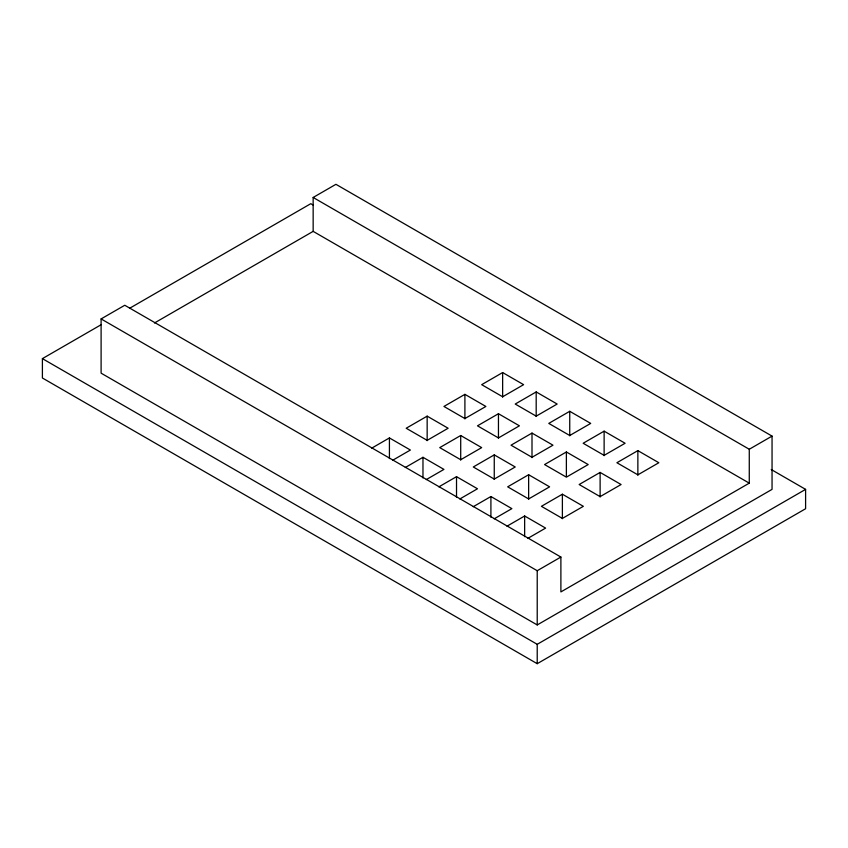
<?xml version="1.0" encoding="UTF-8"?>
<svg xmlns="http://www.w3.org/2000/svg" width="848" height="848" viewBox="0 0 848 848"><rect width="100%" height="100%" fill="white"/><g stroke="black" fill="none" stroke-linecap="round" stroke-linejoin="round"><path stroke-width="1.27" d="M313.156 197.467L335.935 184.313L772.051 436.105L772.051 489.37L537.219 624.944L101.103 373.162L101.103 318.922L124.773 305.259L560.888 557.051L560.888 591.915L749.272 483.148L749.272 449.26L313.156 197.467L313.156 231.366L749.272 483.148M771.235 469.527L805.6 489.37L805.6 508.736L537.219 663.687L42.4 377.996L42.4 358.63L100.891 324.858M129.564 308.312L310.781 203.69L313.071 205.004M154.463 322.982L313.156 231.366M371.763 448.126L389.423 437.928L410.39 450.034L392.73 460.231M427.159 416.145L406.192 428.251L427.159 440.356L448.126 428.251L427.159 416.145L427.159 440.674M464.905 394.352L443.939 406.457L464.905 418.562L485.872 406.457L464.905 394.352L464.905 418.891M502.641 372.558L481.675 384.663L502.641 396.769L523.608 384.663L502.641 372.558L502.641 397.097M405.312 467.492L422.972 457.295L443.939 469.4L426.279 479.597M460.708 435.512L439.741 447.617L460.708 459.722L481.675 447.617L460.708 435.512L460.708 460.04M498.454 413.718L477.488 425.823L498.454 437.928L519.421 425.823L498.454 413.718L498.454 438.257M536.19 391.935L515.224 404.04L536.19 416.145L557.157 404.04L536.19 391.935L536.19 416.463M438.861 486.858L456.521 476.671L477.488 488.777L459.828 498.963M494.257 454.878L473.29 466.983L494.257 479.088L515.224 466.983L494.257 454.878L494.257 479.417M532.003 433.084L511.026 445.189L532.003 457.295L552.97 445.189L532.003 433.084L532.003 457.623M569.739 411.301L548.773 423.406L569.739 435.512L590.706 423.406L569.739 411.301L569.739 435.83M566.379 451.973L544.575 464.566L566.379 477.148L588.194 464.566L566.379 451.973L566.379 476.502M473.248 506.712L490.907 496.525L511.874 508.63L494.214 518.817M528.643 474.732L507.676 486.837L528.643 498.942L549.61 486.837L528.643 474.732L528.643 499.26M604.126 431.155L583.159 443.26L604.126 455.365L625.093 443.26L604.126 431.155L604.126 455.683M506.987 526.195L524.647 515.997L545.614 528.103L527.954 538.3M562.383 494.214L541.416 506.32L562.383 518.425L583.35 506.32L562.383 494.214L562.383 518.743M600.119 472.421L579.152 484.526L600.119 496.631L621.086 484.526L600.119 472.421L600.119 496.949M637.866 450.627L616.899 462.732L637.866 474.838L658.832 462.732L637.866 450.627L637.866 475.166M101.103 318.922L537.219 570.715L560.888 557.051M749.272 449.26L772.051 436.105M42.4 358.63L537.219 644.31L805.6 489.37M537.219 570.715L537.219 624.944M537.219 644.31L537.219 663.687M524.647 515.997L524.647 536.657M490.907 496.525L490.907 517.185M456.521 476.671L456.521 497.331M422.972 457.295L422.972 477.965M389.423 437.928L389.423 458.588"/></g></svg>
